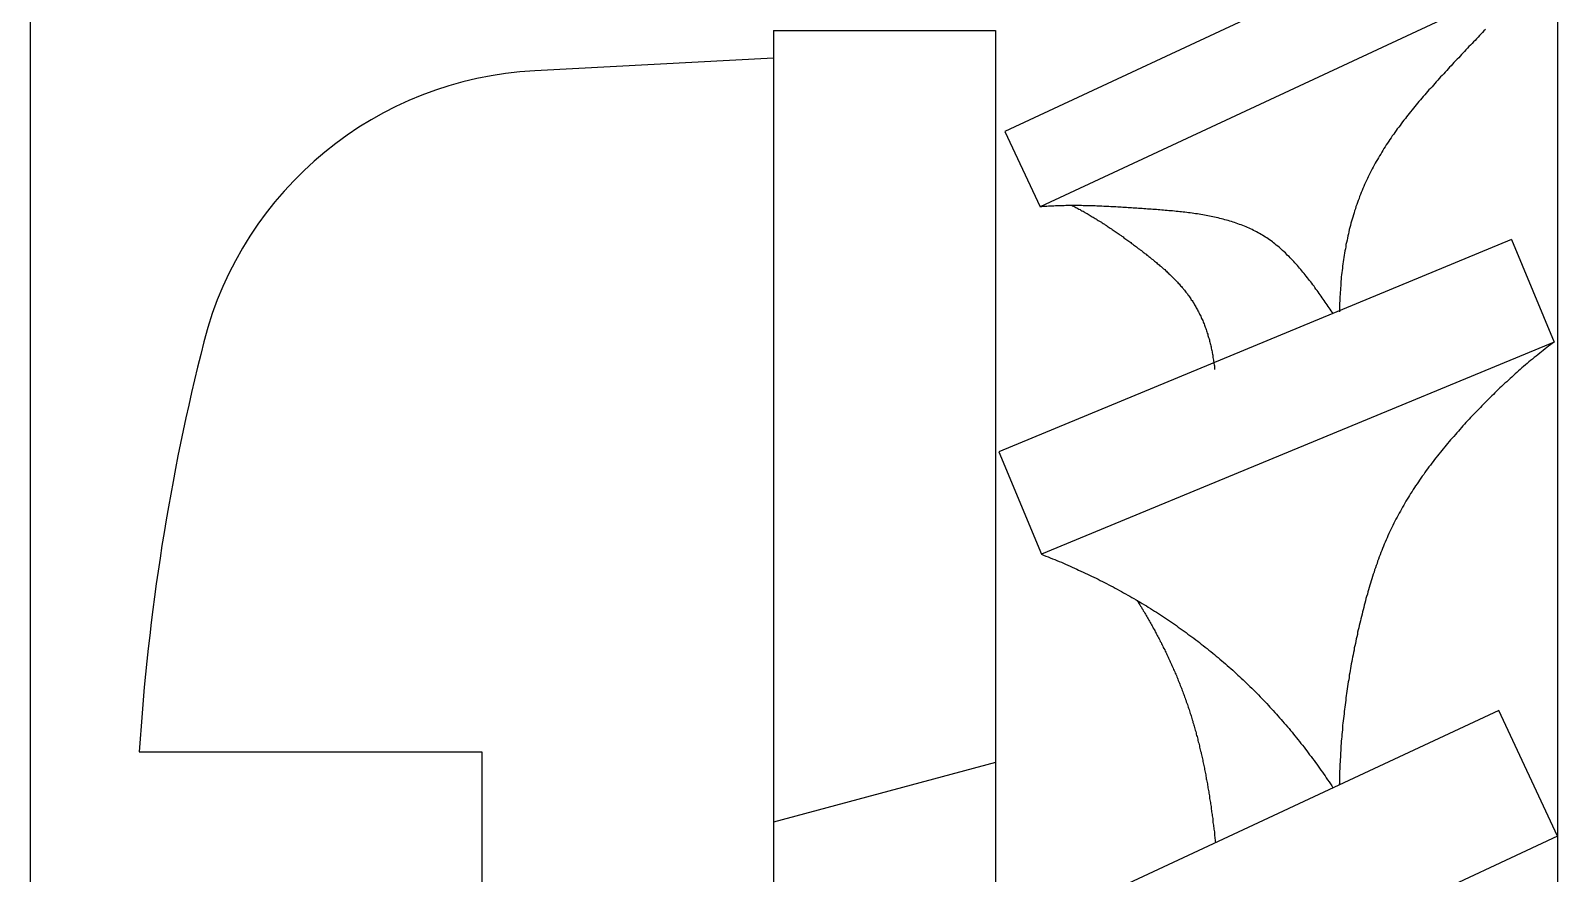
# Model space of a CAD drawing. Extents: x -653 to 8, y -59 to 438.
# Drawn here: x -479.46 to -473.96, y 12.62 to 15.66 of the extents above; entities that cross this region are included whole.
import ezdxf

# ---------------------------------------------------------------- set-up
doc = ezdxf.new("R2010")
doc.units = 0
doc.linetypes.add('CONTINOUS', pattern=[0])
doc.layers.get('0').update_dxf_attribs({"linetype": 'CONTINUOUS'})

msp = doc.modelspace()

# ---------------------------------------------------------------- linework, layer by layer
at = {"color": 7, "linetype": 'CONTINOUS'}
for p, q in [((-473.9572, 68.0609), (-473.9572, -7.9391)), ((-479.4572, -1.1891), (-479.4572, 26.3109)), ((-474.1175, 16.1509), (-475.9475, 15.2976)), ((-473.9908, 15.879), (-475.8207, 15.0257)), ((-476.7811, 15.6609), (-475.9811, 15.6609)), ((-476.7811, 15.6609), (-476.7811, 9.4609)), ((-475.9811, 15.6609), (-475.9811, 9.4609)), ((-476.7811, 15.5609), (-477.6411, 15.5158)), ((-476.7811, 15.5609), (-476.7811, 9.5609)), ((-475.9475, 15.2976), (-475.8207, 15.0257)), ((-474.1222, 14.9079), (-475.9691, 14.1429)), ((-474.1222, 14.9079), (-473.9691, 14.5383)), ((-473.9691, 14.5383), (-475.8161, 13.7733)), ((-475.9691, 14.1429), (-475.8161, 13.7733)), ((-474.1685, 13.2101), (-475.9811, 12.3648)), ((-473.9572, 12.7569), (-474.1685, 13.2101)), ((-479.0655, 13.0609), (-477.8311, 13.0609)), ((-477.8311, 13.0609), (-477.8311, 12.0609)), ((-475.9811, 13.0228), (-476.7811, 12.8084)), ((-473.9572, 12.7569), (-475.7698, 11.9117))]:
    msp.add_line(p, q, dxfattribs=at)
at = {"color": 7}
for points in [[(-474.216, 15.665, 0), (-474.222, 15.6594, 0), (-474.227, 15.6538, 0), (-474.233, 15.6482, 0), (-474.238, 15.6426, 0), (-474.243, 15.6369, 0), (-474.249, 15.6313, 0), (-474.254, 15.6256, 0), (-474.26, 15.62, 0), (-474.265, 15.6143, 0), (-474.27, 15.6086, 0), (-474.276, 15.6029, 0), (-474.281, 15.5973, 0), (-474.287, 15.5916, 0), (-474.292, 15.5858, 0), (-474.297, 15.5801, 0), (-474.303, 15.5744, 0), (-474.308, 15.5687, 0), (-474.313, 15.563, 0), (-474.319, 15.5572, 0), (-474.324, 15.5515, 0), (-474.33, 15.5457, 0), (-474.335, 15.54, 0), (-474.34, 15.5342, 0), (-474.346, 15.5284, 0), (-474.351, 15.5226, 0), (-474.356, 15.5169, 0), (-474.362, 15.5111, 0), (-474.367, 15.5053, 0), (-474.372, 15.4994, 0), (-474.378, 15.4936, 0), (-474.383, 15.4878, 0), (-474.388, 15.482, 0), (-474.394, 15.4761, 0), (-474.399, 15.4702, 0), (-474.404, 15.4644, 0), (-474.409, 15.4585, 0), (-474.415, 15.4526, 0), (-474.42, 15.4467, 0), (-474.425, 15.4407, 0), (-474.43, 15.4348, 0), (-474.435, 15.4288, 0), (-474.441, 15.4229, 0), (-474.446, 15.4169, 0), (-474.451, 15.4109, 0), (-474.456, 15.4049, 0), (-474.461, 15.3989, 0), (-474.466, 15.3928, 0), (-474.471, 15.3868, 0), (-474.476, 15.3807, 0), (-474.481, 15.3746, 0), (-474.486, 15.3685, 0), (-474.491, 15.3624, 0), (-474.496, 15.3563, 0), (-474.501, 15.3501, 0), (-474.505, 15.3439, 0), (-474.51, 15.3377, 0), (-474.515, 15.3315, 0), (-474.52, 15.3253, 0), (-474.524, 15.319, 0), (-474.529, 15.3127, 0), (-474.534, 15.3064, 0), (-474.538, 15.3001, 0), (-474.543, 15.2938, 0), (-474.547, 15.2874, 0), (-474.552, 15.2811, 0), (-474.556, 15.2746, 0), (-474.561, 15.2682, 0), (-474.565, 15.2618, 0), (-474.569, 15.2553, 0), (-474.574, 15.2488, 0), (-474.578, 15.2423, 0), (-474.582, 15.2357, 0), (-474.586, 15.2291, 0), (-474.59, 15.2225, 0), (-474.594, 15.2159, 0), (-474.598, 15.2093, 0), (-474.602, 15.2026, 0), (-474.606, 15.1959, 0), (-474.61, 15.1892, 0), (-474.614, 15.1824, 0), (-474.618, 15.1756, 0), (-474.621, 15.1688, 0), (-474.625, 15.162, 0), (-474.628, 15.1551, 0), (-474.632, 15.1482, 0), (-474.635, 15.1412, 0), (-474.639, 15.1343, 0), (-474.642, 15.1273, 0), (-474.645, 15.1203, 0), (-474.649, 15.1132, 0), (-474.652, 15.1061, 0), (-474.655, 15.099, 0), (-474.658, 15.0919, 0), (-474.661, 15.0847, 0), (-474.664, 15.0775, 0), (-474.667, 15.0702, 0), (-474.67, 15.063, 0), (-474.672, 15.0557, 0), (-474.675, 15.0484, 0), (-474.678, 15.041, 0), (-474.68, 15.0336, 0), (-474.683, 15.0262, 0), (-474.685, 15.0188, 0), (-474.688, 15.0114, 0), (-474.69, 15.0039, 0), (-474.692, 14.9964, 0), (-474.694, 14.9889, 0), (-474.697, 14.9814, 0), (-474.699, 14.9738, 0), (-474.701, 14.9663, 0), (-474.703, 14.9587, 0), (-474.705, 14.9511, 0), (-474.707, 14.9435, 0), (-474.709, 14.9358, 0), (-474.71, 14.9282, 0), (-474.712, 14.9205, 0), (-474.714, 14.9128, 0), (-474.715, 14.9051, 0), (-474.717, 14.8974, 0), (-474.719, 14.8897, 0), (-474.72, 14.8819, 0), (-474.721, 14.8742, 0), (-474.723, 14.8664, 0), (-474.724, 14.8586, 0), (-474.725, 14.8509, 0), (-474.727, 14.8431, 0), (-474.728, 14.8353, 0), (-474.729, 14.8275, 0), (-474.73, 14.8197, 0), (-474.731, 14.8118, 0), (-474.732, 14.804, 0), (-474.733, 14.7962, 0), (-474.734, 14.7884, 0), (-474.735, 14.7805, 0), (-474.736, 14.7727, 0), (-474.736, 14.7649, 0), (-474.737, 14.757, 0), (-474.738, 14.7492, 0), (-474.738, 14.7413, 0), (-474.739, 14.7335, 0), (-474.739, 14.7256, 0), (-474.74, 14.7178, 0), (-474.74, 14.71, 0), (-474.741, 14.7021, 0), (-474.741, 14.6943, 0), (-474.741, 14.6865, 0), (-474.742, 14.6787, 0), (-474.742, 14.6708, 0), (-474.742, 14.663, 0), (-474.742, 14.6552, 0), (-474.742, 14.6474, 0)], [(-474.765, 14.641, 0), (-474.769, 14.6461, 0), (-474.772, 14.6513, 0), (-474.776, 14.6565, 0), (-474.779, 14.6617, 0), (-474.783, 14.6669, 0), (-474.787, 14.6721, 0), (-474.79, 14.6773, 0), (-474.794, 14.6825, 0), (-474.797, 14.6877, 0), (-474.801, 14.6929, 0), (-474.805, 14.6982, 0), (-474.808, 14.7034, 0), (-474.812, 14.7086, 0), (-474.816, 14.7138, 0), (-474.819, 14.719, 0), (-474.823, 14.7242, 0), (-474.827, 14.7293, 0), (-474.831, 14.7345, 0), (-474.834, 14.7396, 0), (-474.838, 14.7448, 0), (-474.842, 14.7499, 0), (-474.846, 14.755, 0), (-474.85, 14.7601, 0), (-474.854, 14.7651, 0), (-474.858, 14.7702, 0), (-474.862, 14.7752, 0), (-474.866, 14.7802, 0), (-474.87, 14.7851, 0), (-474.874, 14.79, 0), (-474.878, 14.7949, 0), (-474.882, 14.7998, 0), (-474.886, 14.8046, 0), (-474.89, 14.8094, 0), (-474.894, 14.8142, 0), (-474.898, 14.8189, 0), (-474.903, 14.8236, 0), (-474.907, 14.8282, 0), (-474.911, 14.8328, 0), (-474.915, 14.8374, 0), (-474.92, 14.8419, 0), (-474.924, 14.8463, 0), (-474.929, 14.8507, 0), (-474.933, 14.8551, 0), (-474.937, 14.8594, 0), (-474.942, 14.8636, 0), (-474.947, 14.8678, 0), (-474.951, 14.872, 0), (-474.956, 14.8761, 0), (-474.96, 14.8801, 0), (-474.965, 14.8841, 0), (-474.97, 14.8879, 0), (-474.975, 14.8918, 0), (-474.98, 14.8956, 0), (-474.984, 14.8993, 0), (-474.989, 14.9029, 0), (-474.994, 14.9064, 0), (-474.999, 14.9099, 0), (-475.004, 14.9133, 0), (-475.009, 14.9167, 0), (-475.015, 14.9199, 0), (-475.02, 14.9231, 0), (-475.025, 14.9262, 0), (-475.03, 14.9293, 0), (-475.035, 14.9322, 0), (-475.041, 14.9351, 0), (-475.046, 14.938, 0), (-475.052, 14.9407, 0), (-475.057, 14.9434, 0), (-475.063, 14.946, 0), (-475.068, 14.9485, 0), (-475.074, 14.951, 0), (-475.079, 14.9534, 0), (-475.085, 14.9558, 0), (-475.091, 14.9581, 0), (-475.096, 14.9603, 0), (-475.102, 14.9624, 0), (-475.108, 14.9645, 0), (-475.114, 14.9666, 0), (-475.12, 14.9686, 0), (-475.125, 14.9705, 0), (-475.131, 14.9724, 0), (-475.137, 14.9742, 0), (-475.143, 14.976, 0), (-475.149, 14.9777, 0), (-475.155, 14.9793, 0), (-475.161, 14.9809, 0), (-475.167, 14.9825, 0), (-475.173, 14.984, 0), (-475.179, 14.9855, 0), (-475.186, 14.9869, 0), (-475.192, 14.9883, 0), (-475.198, 14.9896, 0), (-475.204, 14.9909, 0), (-475.21, 14.9921, 0), (-475.217, 14.9934, 0), (-475.223, 14.9945, 0), (-475.229, 14.9957, 0), (-475.235, 14.9967, 0), (-475.242, 14.9978, 0), (-475.248, 14.9988, 0), (-475.254, 14.9998, 0), (-475.261, 15.0007, 0), (-475.267, 15.0017, 0), (-475.273, 15.0026, 0), (-475.28, 15.0034, 0), (-475.286, 15.0042, 0), (-475.292, 15.005, 0), (-475.299, 15.0058, 0), (-475.305, 15.0066, 0), (-475.312, 15.0073, 0), (-475.318, 15.008, 0), (-475.324, 15.0087, 0), (-475.331, 15.0093, 0), (-475.337, 15.0099, 0), (-475.344, 15.0106, 0), (-475.35, 15.0112, 0), (-475.357, 15.0117, 0), (-475.363, 15.0123, 0), (-475.37, 15.0128, 0), (-475.376, 15.0134, 0), (-475.382, 15.0139, 0), (-475.389, 15.0144, 0), (-475.395, 15.0149, 0), (-475.402, 15.0154, 0), (-475.408, 15.0159, 0), (-475.415, 15.0163, 0), (-475.421, 15.0168, 0), (-475.427, 15.0172, 0), (-475.434, 15.0177, 0), (-475.44, 15.0182, 0), (-475.447, 15.0186, 0), (-475.453, 15.019, 0), (-475.459, 15.0195, 0), (-475.466, 15.0199, 0), (-475.472, 15.0204, 0), (-475.478, 15.0208, 0), (-475.485, 15.0212, 0), (-475.491, 15.0216, 0), (-475.497, 15.022, 0), (-475.504, 15.0225, 0), (-475.51, 15.0229, 0), (-475.516, 15.0233, 0), (-475.523, 15.0236, 0), (-475.529, 15.024, 0), (-475.535, 15.0244, 0), (-475.541, 15.0248, 0), (-475.548, 15.0251, 0), (-475.554, 15.0255, 0), (-475.56, 15.0258, 0), (-475.566, 15.0261, 0), (-475.573, 15.0265, 0), (-475.579, 15.0268, 0), (-475.585, 15.0271, 0), (-475.591, 15.0273, 0), (-475.598, 15.0276, 0), (-475.604, 15.0279, 0), (-475.61, 15.0281, 0), (-475.616, 15.0284, 0), (-475.622, 15.0286, 0), (-475.629, 15.0288, 0), (-475.635, 15.029, 0), (-475.641, 15.0291, 0), (-475.647, 15.0293, 0), (-475.653, 15.0294, 0), (-475.66, 15.0296, 0), (-475.666, 15.0297, 0), (-475.672, 15.0298, 0), (-475.678, 15.0298, 0), (-475.684, 15.0299, 0), (-475.691, 15.0299, 0), (-475.697, 15.03, 0), (-475.703, 15.03, 0), (-475.709, 15.0299, 0), (-475.715, 15.0299, 0), (-475.722, 15.0298, 0), (-475.728, 15.0298, 0), (-475.734, 15.0297, 0), (-475.74, 15.0295, 0), (-475.746, 15.0294, 0), (-475.753, 15.0292, 0), (-475.759, 15.029, 0), (-475.765, 15.0288, 0), (-475.771, 15.0285, 0), (-475.777, 15.0283, 0), (-475.783, 15.028, 0), (-475.79, 15.0277, 0), (-475.796, 15.0273, 0), (-475.802, 15.027, 0), (-475.808, 15.0266, 0), (-475.815, 15.0261, 0), (-475.821, 15.0257, 0)], [(-475.708, 15.0316, 0), (-475.704, 15.0296, 0), (-475.7, 15.0277, 0), (-475.696, 15.0257, 0), (-475.692, 15.0237, 0), (-475.689, 15.0217, 0), (-475.685, 15.0197, 0), (-475.681, 15.0177, 0), (-475.677, 15.0156, 0), (-475.674, 15.0136, 0), (-475.67, 15.0115, 0), (-475.666, 15.0094, 0), (-475.662, 15.0073, 0), (-475.659, 15.0052, 0), (-475.655, 15.0031, 0), (-475.651, 15.001, 0), (-475.648, 14.9988, 0), (-475.644, 14.9967, 0), (-475.64, 14.9945, 0), (-475.637, 14.9923, 0), (-475.633, 14.9901, 0), (-475.629, 14.9879, 0), (-475.626, 14.9857, 0), (-475.622, 14.9835, 0), (-475.618, 14.9812, 0), (-475.615, 14.979, 0), (-475.611, 14.9767, 0), (-475.607, 14.9745, 0), (-475.604, 14.9722, 0), (-475.6, 14.9699, 0), (-475.597, 14.9676, 0), (-475.593, 14.9653, 0), (-475.589, 14.9629, 0), (-475.586, 14.9606, 0), (-475.582, 14.9582, 0), (-475.579, 14.9559, 0), (-475.575, 14.9535, 0), (-475.572, 14.9511, 0), (-475.568, 14.9488, 0), (-475.564, 14.9464, 0), (-475.561, 14.944, 0), (-475.557, 14.9415, 0), (-475.554, 14.9391, 0), (-475.55, 14.9367, 0), (-475.547, 14.9342, 0), (-475.543, 14.9318, 0), (-475.54, 14.9293, 0), (-475.536, 14.9269, 0), (-475.533, 14.9244, 0), (-475.529, 14.9219, 0), (-475.526, 14.9194, 0), (-475.522, 14.9169, 0), (-475.519, 14.9144, 0), (-475.515, 14.9119, 0), (-475.512, 14.9093, 0), (-475.508, 14.9068, 0), (-475.505, 14.9042, 0), (-475.501, 14.9017, 0), (-475.498, 14.8991, 0), (-475.494, 14.8966, 0), (-475.491, 14.894, 0), (-475.487, 14.8914, 0), (-475.484, 14.8888, 0), (-475.481, 14.8862, 0), (-475.477, 14.8836, 0), (-475.474, 14.881, 0), (-475.47, 14.8784, 0), (-475.467, 14.8758, 0), (-475.463, 14.8732, 0), (-475.46, 14.8705, 0), (-475.456, 14.8679, 0), (-475.453, 14.8652, 0), (-475.45, 14.8626, 0), (-475.446, 14.8599, 0), (-475.443, 14.8573, 0), (-475.439, 14.8546, 0), (-475.436, 14.8519, 0), (-475.432, 14.8492, 0), (-475.429, 14.8465, 0), (-475.426, 14.8438, 0), (-475.422, 14.8411, 0), (-475.419, 14.8384, 0), (-475.415, 14.8357, 0), (-475.412, 14.8329, 0), (-475.409, 14.8302, 0), (-475.405, 14.8274, 0), (-475.402, 14.8246, 0), (-475.399, 14.8219, 0), (-475.395, 14.8191, 0), (-475.392, 14.8163, 0), (-475.389, 14.8134, 0), (-475.385, 14.8106, 0), (-475.382, 14.8078, 0), (-475.379, 14.8049, 0), (-475.376, 14.802, 0), (-475.372, 14.7992, 0), (-475.369, 14.7963, 0), (-475.366, 14.7934, 0), (-475.363, 14.7904, 0), (-475.36, 14.7875, 0), (-475.357, 14.7845, 0), (-475.353, 14.7816, 0), (-475.35, 14.7786, 0), (-475.347, 14.7756, 0), (-475.344, 14.7726, 0), (-475.341, 14.7695, 0), (-475.338, 14.7665, 0), (-475.335, 14.7634, 0), (-475.332, 14.7603, 0), (-475.329, 14.7572, 0), (-475.326, 14.7541, 0), (-475.323, 14.751, 0), (-475.32, 14.7478, 0), (-475.318, 14.7446, 0), (-475.315, 14.7414, 0), (-475.312, 14.7382, 0), (-475.309, 14.735, 0), (-475.306, 14.7317, 0), (-475.304, 14.7284, 0), (-475.301, 14.7251, 0), (-475.298, 14.7218, 0), (-475.296, 14.7185, 0), (-475.293, 14.7151, 0), (-475.29, 14.7117, 0), (-475.288, 14.7083, 0), (-475.285, 14.7049, 0), (-475.283, 14.7014, 0), (-475.28, 14.6979, 0), (-475.278, 14.6944, 0), (-475.276, 14.6909, 0), (-475.273, 14.6874, 0), (-475.271, 14.6838, 0), (-475.269, 14.6802, 0), (-475.266, 14.6765, 0), (-475.264, 14.6729, 0), (-475.262, 14.6692, 0), (-475.26, 14.6655, 0), (-475.258, 14.6618, 0), (-475.256, 14.658, 0), (-475.254, 14.6543, 0), (-475.252, 14.6505, 0), (-475.25, 14.6466, 0), (-475.248, 14.6428, 0), (-475.246, 14.639, 0), (-475.244, 14.6351, 0), (-475.242, 14.6312, 0), (-475.24, 14.6273, 0), (-475.239, 14.6233, 0), (-475.237, 14.6194, 0), (-475.235, 14.6154, 0), (-475.233, 14.6114, 0), (-475.232, 14.6074, 0), (-475.23, 14.6034, 0), (-475.229, 14.5994, 0), (-475.227, 14.5953, 0), (-475.226, 14.5913, 0), (-475.224, 14.5872, 0), (-475.223, 14.5831, 0), (-475.221, 14.579, 0), (-475.22, 14.5749, 0), (-475.219, 14.5707, 0), (-475.217, 14.5666, 0), (-475.216, 14.5624, 0), (-475.215, 14.5583, 0), (-475.214, 14.5541, 0), (-475.212, 14.5499, 0), (-475.211, 14.5457, 0), (-475.21, 14.5415, 0), (-475.209, 14.5373, 0), (-475.208, 14.5331, 0), (-475.207, 14.5289, 0), (-475.206, 14.5246, 0), (-475.205, 14.5204, 0), (-475.204, 14.5161, 0), (-475.203, 14.5119, 0), (-475.202, 14.5076, 0), (-475.201, 14.5034, 0), (-475.201, 14.4991, 0), (-475.2, 14.4948, 0), (-475.199, 14.4906, 0), (-475.198, 14.4863, 0), (-475.198, 14.482, 0), (-475.197, 14.4778, 0), (-475.196, 14.4735, 0), (-475.196, 14.4692, 0), (-475.195, 14.4649, 0), (-475.195, 14.4607, 0), (-475.194, 14.4564, 0), (-475.193, 14.4521, 0), (-475.193, 14.4478, 0), (-475.193, 14.4436, 0), (-475.192, 14.4393, 0)], [(-473.969, 14.5383, 0), (-473.976, 14.5334, 0), (-473.982, 14.5284, 0), (-473.989, 14.5234, 0), (-473.995, 14.5183, 0), (-474.002, 14.5133, 0), (-474.009, 14.5082, 0), (-474.015, 14.5031, 0), (-474.021, 14.4979, 0), (-474.028, 14.4927, 0), (-474.034, 14.4876, 0), (-474.041, 14.4823, 0), (-474.047, 14.4771, 0), (-474.054, 14.4718, 0), (-474.06, 14.4665, 0), (-474.066, 14.4612, 0), (-474.072, 14.4558, 0), (-474.079, 14.4505, 0), (-474.085, 14.4451, 0), (-474.091, 14.4397, 0), (-474.097, 14.4342, 0), (-474.104, 14.4287, 0), (-474.11, 14.4232, 0), (-474.116, 14.4177, 0), (-474.122, 14.4122, 0), (-474.128, 14.4066, 0), (-474.134, 14.401, 0), (-474.14, 14.3954, 0), (-474.147, 14.3898, 0), (-474.153, 14.3841, 0), (-474.159, 14.3785, 0), (-474.165, 14.3728, 0), (-474.171, 14.367, 0), (-474.177, 14.3613, 0), (-474.183, 14.3555, 0), (-474.188, 14.3497, 0), (-474.194, 14.3439, 0), (-474.2, 14.3381, 0), (-474.206, 14.3322, 0), (-474.212, 14.3264, 0), (-474.218, 14.3205, 0), (-474.224, 14.3146, 0), (-474.229, 14.3086, 0), (-474.235, 14.3027, 0), (-474.241, 14.2967, 0), (-474.247, 14.2907, 0), (-474.253, 14.2847, 0), (-474.258, 14.2787, 0), (-474.264, 14.2726, 0), (-474.27, 14.2665, 0), (-474.275, 14.2604, 0), (-474.281, 14.2543, 0), (-474.287, 14.2482, 0), (-474.292, 14.242, 0), (-474.298, 14.2359, 0), (-474.303, 14.2297, 0), (-474.309, 14.2235, 0), (-474.314, 14.2172, 0), (-474.32, 14.211, 0), (-474.325, 14.2047, 0), (-474.331, 14.1984, 0), (-474.336, 14.1921, 0), (-474.342, 14.1858, 0), (-474.347, 14.1794, 0), (-474.353, 14.1731, 0), (-474.358, 14.1667, 0), (-474.363, 14.1602, 0), (-474.369, 14.1538, 0), (-474.374, 14.1474, 0), (-474.379, 14.1409, 0), (-474.384, 14.1344, 0), (-474.389, 14.1279, 0), (-474.395, 14.1213, 0), (-474.4, 14.1147, 0), (-474.405, 14.1082, 0), (-474.41, 14.1015, 0), (-474.415, 14.0949, 0), (-474.42, 14.0883, 0), (-474.425, 14.0816, 0), (-474.43, 14.0749, 0), (-474.435, 14.0682, 0), (-474.439, 14.0614, 0), (-474.444, 14.0546, 0), (-474.449, 14.0478, 0), (-474.454, 14.041, 0), (-474.458, 14.0342, 0), (-474.463, 14.0273, 0), (-474.468, 14.0204, 0), (-474.472, 14.0135, 0), (-474.477, 14.0066, 0), (-474.481, 13.9996, 0), (-474.486, 13.9926, 0), (-474.49, 13.9856, 0), (-474.494, 13.9786, 0), (-474.499, 13.9716, 0), (-474.503, 13.9645, 0), (-474.507, 13.9574, 0), (-474.511, 13.9502, 0), (-474.515, 13.9431, 0), (-474.519, 13.9359, 0), (-474.523, 13.9287, 0), (-474.527, 13.9214, 0), (-474.531, 13.9142, 0), (-474.535, 13.9069, 0), (-474.539, 13.8996, 0), (-474.543, 13.8923, 0), (-474.546, 13.8849, 0), (-474.55, 13.8775, 0), (-474.554, 13.8701, 0), (-474.557, 13.8626, 0), (-474.561, 13.8552, 0), (-474.564, 13.8477, 0), (-474.568, 13.8402, 0), (-474.571, 13.8326, 0), (-474.574, 13.8251, 0), (-474.578, 13.8175, 0), (-474.581, 13.8099, 0), (-474.584, 13.8022, 0), (-474.587, 13.7946, 0), (-474.59, 13.7869, 0), (-474.593, 13.7792, 0), (-474.596, 13.7715, 0), (-474.599, 13.7638, 0), (-474.602, 13.756, 0), (-474.605, 13.7482, 0), (-474.607, 13.7404, 0), (-474.61, 13.7326, 0), (-474.613, 13.7248, 0), (-474.616, 13.717, 0), (-474.618, 13.7091, 0), (-474.621, 13.7012, 0), (-474.623, 13.6933, 0), (-474.626, 13.6854, 0), (-474.628, 13.6775, 0), (-474.631, 13.6696, 0), (-474.633, 13.6616, 0), (-474.635, 13.6537, 0), (-474.638, 13.6457, 0), (-474.64, 13.6377, 0), (-474.642, 13.6297, 0), (-474.645, 13.6217, 0), (-474.647, 13.6137, 0), (-474.649, 13.6057, 0), (-474.651, 13.5976, 0), (-474.653, 13.5896, 0), (-474.655, 13.5815, 0), (-474.657, 13.5735, 0), (-474.659, 13.5654, 0), (-474.661, 13.5573, 0), (-474.663, 13.5492, 0), (-474.665, 13.5411, 0), (-474.667, 13.533, 0), (-474.669, 13.5249, 0), (-474.671, 13.5168, 0), (-474.673, 13.5087, 0), (-474.675, 13.5006, 0), (-474.677, 13.4925, 0), (-474.678, 13.4844, 0), (-474.68, 13.4763, 0), (-474.682, 13.4681, 0), (-474.684, 13.46, 0), (-474.685, 13.4519, 0), (-474.687, 13.4437, 0), (-474.689, 13.4356, 0), (-474.69, 13.4274, 0), (-474.692, 13.4193, 0), (-474.693, 13.4111, 0), (-474.695, 13.403, 0), (-474.697, 13.3948, 0), (-474.698, 13.3866, 0), (-474.7, 13.3785, 0), (-474.701, 13.3703, 0), (-474.703, 13.3621, 0), (-474.704, 13.354, 0), (-474.705, 13.3458, 0), (-474.707, 13.3376, 0), (-474.708, 13.3294, 0), (-474.709, 13.3212, 0), (-474.711, 13.3131, 0), (-474.712, 13.3049, 0), (-474.713, 13.2967, 0), (-474.715, 13.2885, 0), (-474.716, 13.2803, 0), (-474.717, 13.2721, 0), (-474.718, 13.2639, 0), (-474.719, 13.2557, 0), (-474.72, 13.2475, 0), (-474.721, 13.2392, 0), (-474.722, 13.231, 0), (-474.723, 13.2228, 0), (-474.724, 13.2146, 0), (-474.725, 13.2064, 0), (-474.726, 13.1981, 0), (-474.727, 13.1899, 0), (-474.728, 13.1817, 0), (-474.729, 13.1735, 0), (-474.73, 13.1652, 0), (-474.731, 13.157, 0), (-474.732, 13.1488, 0), (-474.732, 13.1405, 0), (-474.733, 13.1323, 0), (-474.734, 13.1241, 0), (-474.734, 13.1158, 0), (-474.735, 13.1076, 0), (-474.736, 13.0993, 0), (-474.736, 13.0911, 0), (-474.737, 13.0828, 0), (-474.738, 13.0746, 0), (-474.738, 13.0663, 0), (-474.739, 13.0581, 0), (-474.739, 13.0498, 0), (-474.739, 13.0416, 0), (-474.74, 13.0333, 0), (-474.74, 13.025, 0), (-474.741, 13.0168, 0), (-474.741, 13.0085, 0), (-474.741, 13.0003, 0), (-474.742, 12.992, 0), (-474.742, 12.9837, 0), (-474.742, 12.9755, 0), (-474.742, 12.9672, 0), (-474.742, 12.9589, 0), (-474.742, 12.9507, 0), (-474.743, 12.9424, 0)], [(-475.816, 13.7733, 0), (-475.808, 13.7702, 0), (-475.8, 13.7671, 0), (-475.792, 13.7639, 0), (-475.784, 13.7607, 0), (-475.776, 13.7575, 0), (-475.768, 13.7543, 0), (-475.76, 13.751, 0), (-475.752, 13.7477, 0), (-475.744, 13.7444, 0), (-475.737, 13.741, 0), (-475.729, 13.7376, 0), (-475.721, 13.7342, 0), (-475.713, 13.7307, 0), (-475.705, 13.7273, 0), (-475.697, 13.7237, 0), (-475.689, 13.7202, 0), (-475.682, 13.7166, 0), (-475.674, 13.713, 0), (-475.666, 13.7094, 0), (-475.658, 13.7057, 0), (-475.65, 13.7021, 0), (-475.643, 13.6983, 0), (-475.635, 13.6946, 0), (-475.627, 13.6908, 0), (-475.619, 13.687, 0), (-475.612, 13.6832, 0), (-475.604, 13.6793, 0), (-475.596, 13.6754, 0), (-475.589, 13.6715, 0), (-475.581, 13.6675, 0), (-475.573, 13.6636, 0), (-475.566, 13.6596, 0), (-475.558, 13.6555, 0), (-475.55, 13.6515, 0), (-475.543, 13.6474, 0), (-475.535, 13.6432, 0), (-475.528, 13.6391, 0), (-475.52, 13.6349, 0), (-475.513, 13.6307, 0), (-475.505, 13.6264, 0), (-475.498, 13.6222, 0), (-475.49, 13.6179, 0), (-475.483, 13.6136, 0), (-475.475, 13.6092, 0), (-475.468, 13.6048, 0), (-475.46, 13.6004, 0), (-475.453, 13.596, 0), (-475.445, 13.5915, 0), (-475.438, 13.587, 0), (-475.431, 13.5825, 0), (-475.423, 13.5779, 0), (-475.416, 13.5733, 0), (-475.409, 13.5687, 0), (-475.402, 13.5641, 0), (-475.394, 13.5594, 0), (-475.387, 13.5547, 0), (-475.38, 13.55, 0), (-475.373, 13.5452, 0), (-475.365, 13.5405, 0), (-475.358, 13.5356, 0), (-475.351, 13.5308, 0), (-475.344, 13.5259, 0), (-475.337, 13.521, 0), (-475.33, 13.5161, 0), (-475.323, 13.5112, 0), (-475.316, 13.5062, 0), (-475.309, 13.5012, 0), (-475.302, 13.4962, 0), (-475.295, 13.4911, 0), (-475.288, 13.486, 0), (-475.281, 13.4809, 0), (-475.274, 13.4757, 0), (-475.267, 13.4706, 0), (-475.26, 13.4654, 0), (-475.253, 13.4601, 0), (-475.246, 13.4549, 0), (-475.24, 13.4496, 0), (-475.233, 13.4443, 0), (-475.226, 13.4389, 0), (-475.219, 13.4336, 0), (-475.213, 13.4282, 0), (-475.206, 13.4228, 0), (-475.199, 13.4173, 0), (-475.192, 13.4118, 0), (-475.186, 13.4063, 0), (-475.179, 13.4008, 0), (-475.173, 13.3952, 0), (-475.166, 13.3897, 0), (-475.16, 13.384, 0), (-475.153, 13.3784, 0), (-475.147, 13.3727, 0), (-475.14, 13.367, 0), (-475.134, 13.3613, 0), (-475.127, 13.3556, 0), (-475.121, 13.3498, 0), (-475.115, 13.344, 0), (-475.108, 13.3381, 0), (-475.102, 13.3323, 0), (-475.096, 13.3264, 0), (-475.089, 13.3205, 0), (-475.083, 13.3146, 0), (-475.077, 13.3086, 0), (-475.071, 13.3026, 0), (-475.065, 13.2966, 0), (-475.058, 13.2906, 0), (-475.052, 13.2845, 0), (-475.046, 13.2784, 0), (-475.04, 13.2723, 0), (-475.034, 13.2662, 0), (-475.028, 13.26, 0), (-475.022, 13.2538, 0), (-475.016, 13.2476, 0), (-475.01, 13.2414, 0), (-475.004, 13.2351, 0), (-474.998, 13.2288, 0), (-474.993, 13.2225, 0), (-474.987, 13.2162, 0), (-474.981, 13.2098, 0), (-474.975, 13.2035, 0), (-474.969, 13.1971, 0), (-474.964, 13.1907, 0), (-474.958, 13.1842, 0), (-474.952, 13.1777, 0), (-474.947, 13.1713, 0), (-474.941, 13.1648, 0), (-474.936, 13.1582, 0), (-474.93, 13.1517, 0), (-474.924, 13.1451, 0), (-474.919, 13.1385, 0), (-474.913, 13.1319, 0), (-474.908, 13.1253, 0), (-474.903, 13.1186, 0), (-474.897, 13.1119, 0), (-474.892, 13.1052, 0), (-474.886, 13.0985, 0), (-474.881, 13.0918, 0), (-474.876, 13.085, 0), (-474.87, 13.0782, 0), (-474.865, 13.0714, 0), (-474.86, 13.0646, 0), (-474.855, 13.0578, 0), (-474.85, 13.0509, 0), (-474.844, 13.044, 0), (-474.839, 13.0371, 0), (-474.834, 13.0302, 0), (-474.829, 13.0233, 0), (-474.824, 13.0164, 0), (-474.819, 13.0094, 0), (-474.814, 13.0024, 0), (-474.809, 12.9954, 0), (-474.804, 12.9884, 0), (-474.799, 12.9813, 0), (-474.794, 12.9743, 0), (-474.79, 12.9672, 0), (-474.785, 12.9601, 0), (-474.78, 12.953, 0), (-474.775, 12.9459, 0), (-474.77, 12.9387, 0), (-474.766, 12.9316, 0)], [(-475.471, 13.6071, 0), (-475.469, 13.603, 0), (-475.466, 13.5989, 0), (-475.464, 13.5947, 0), (-475.461, 13.5906, 0), (-475.459, 13.5865, 0), (-475.456, 13.5823, 0), (-475.454, 13.5782, 0), (-475.451, 13.574, 0), (-475.449, 13.5699, 0), (-475.446, 13.5657, 0), (-475.444, 13.5615, 0), (-475.441, 13.5574, 0), (-475.439, 13.5532, 0), (-475.436, 13.549, 0), (-475.434, 13.5448, 0), (-475.432, 13.5406, 0), (-475.429, 13.5364, 0), (-475.427, 13.5322, 0), (-475.424, 13.5279, 0), (-475.422, 13.5237, 0), (-475.42, 13.5195, 0), (-475.417, 13.5152, 0), (-475.415, 13.511, 0), (-475.413, 13.5067, 0), (-475.41, 13.5025, 0), (-475.408, 13.4982, 0), (-475.406, 13.4939, 0), (-475.403, 13.4896, 0), (-475.401, 13.4853, 0), (-475.399, 13.4811, 0), (-475.397, 13.4768, 0), (-475.394, 13.4725, 0), (-475.392, 13.4681, 0), (-475.39, 13.4638, 0), (-475.388, 13.4595, 0), (-475.385, 13.4552, 0), (-475.383, 13.4508, 0), (-475.381, 13.4465, 0), (-475.379, 13.4422, 0), (-475.377, 13.4378, 0), (-475.375, 13.4335, 0), (-475.372, 13.4291, 0), (-475.37, 13.4247, 0), (-475.368, 13.4203, 0), (-475.366, 13.416, 0), (-475.364, 13.4116, 0), (-475.362, 13.4072, 0), (-475.36, 13.4028, 0), (-475.358, 13.3984, 0), (-475.356, 13.394, 0), (-475.354, 13.3896, 0), (-475.352, 13.3852, 0), (-475.35, 13.3807, 0), (-475.348, 13.3763, 0), (-475.346, 13.3719, 0), (-475.344, 13.3674, 0), (-475.342, 13.363, 0), (-475.34, 13.3585, 0), (-475.338, 13.3541, 0), (-475.336, 13.3496, 0), (-475.334, 13.3452, 0), (-475.332, 13.3407, 0), (-475.33, 13.3362, 0), (-475.328, 13.3317, 0), (-475.326, 13.3273, 0), (-475.325, 13.3228, 0), (-475.323, 13.3183, 0), (-475.321, 13.3138, 0), (-475.319, 13.3093, 0), (-475.317, 13.3047, 0), (-475.316, 13.3002, 0), (-475.314, 13.2957, 0), (-475.312, 13.2912, 0), (-475.31, 13.2867, 0), (-475.309, 13.2821, 0), (-475.307, 13.2776, 0), (-475.305, 13.273, 0), (-475.303, 13.2685, 0), (-475.302, 13.2639, 0), (-475.3, 13.2594, 0), (-475.298, 13.2548, 0), (-475.297, 13.2503, 0), (-475.295, 13.2457, 0), (-475.294, 13.2411, 0), (-475.292, 13.2365, 0), (-475.29, 13.2319, 0), (-475.289, 13.2273, 0), (-475.287, 13.2228, 0), (-475.286, 13.2182, 0), (-475.284, 13.2136, 0), (-475.283, 13.2089, 0), (-475.281, 13.2043, 0), (-475.28, 13.1997, 0), (-475.278, 13.1951, 0), (-475.277, 13.1905, 0), (-475.275, 13.1858, 0), (-475.274, 13.1812, 0), (-475.273, 13.1766, 0), (-475.271, 13.1719, 0), (-475.27, 13.1673, 0), (-475.268, 13.1626, 0), (-475.267, 13.158, 0), (-475.266, 13.1533, 0), (-475.264, 13.1487, 0), (-475.263, 13.144, 0), (-475.262, 13.1394, 0), (-475.26, 13.1347, 0), (-475.259, 13.13, 0), (-475.258, 13.1253, 0), (-475.257, 13.1206, 0), (-475.255, 13.116, 0), (-475.254, 13.1113, 0), (-475.253, 13.1066, 0), (-475.252, 13.1019, 0), (-475.251, 13.0972, 0), (-475.249, 13.0925, 0), (-475.248, 13.0878, 0), (-475.247, 13.0831, 0), (-475.246, 13.0784, 0), (-475.245, 13.0737, 0), (-475.244, 13.0689, 0), (-475.243, 13.0642, 0), (-475.241, 13.0595, 0), (-475.24, 13.0548, 0), (-475.239, 13.05, 0), (-475.238, 13.0453, 0), (-475.237, 13.0406, 0), (-475.236, 13.0358, 0), (-475.235, 13.0311, 0), (-475.234, 13.0264, 0), (-475.233, 13.0216, 0), (-475.232, 13.0169, 0), (-475.231, 13.0121, 0), (-475.23, 13.0074, 0), (-475.229, 13.0026, 0), (-475.228, 12.9979, 0), (-475.227, 12.9931, 0), (-475.226, 12.9884, 0), (-475.225, 12.9836, 0), (-475.224, 12.9788, 0), (-475.224, 12.9741, 0), (-475.223, 12.9693, 0), (-475.222, 12.9645, 0), (-475.221, 12.9598, 0), (-475.22, 12.955, 0), (-475.219, 12.9502, 0), (-475.218, 12.9454, 0), (-475.218, 12.9406, 0), (-475.217, 12.9359, 0), (-475.216, 12.9311, 0), (-475.215, 12.9263, 0), (-475.214, 12.9215, 0), (-475.213, 12.9167, 0), (-475.213, 12.9119, 0), (-475.212, 12.9071, 0), (-475.211, 12.9024, 0), (-475.21, 12.8976, 0), (-475.21, 12.8928, 0), (-475.209, 12.888, 0), (-475.208, 12.8832, 0), (-475.207, 12.8784, 0), (-475.207, 12.8736, 0), (-475.206, 12.8688, 0), (-475.205, 12.864, 0), (-475.205, 12.8592, 0), (-475.204, 12.8544, 0), (-475.203, 12.8496, 0), (-475.203, 12.8448, 0), (-475.202, 12.84, 0), (-475.201, 12.8352, 0), (-475.201, 12.8304, 0), (-475.2, 12.8255, 0), (-475.199, 12.8207, 0), (-475.199, 12.8159, 0), (-475.198, 12.8111, 0), (-475.198, 12.8063, 0), (-475.197, 12.8015, 0), (-475.196, 12.7967, 0), (-475.196, 12.7919, 0), (-475.195, 12.7871, 0), (-475.195, 12.7823, 0), (-475.194, 12.7775, 0), (-475.193, 12.7726, 0), (-475.193, 12.7678, 0), (-475.192, 12.763, 0), (-475.192, 12.7582, 0), (-475.191, 12.7534, 0), (-475.191, 12.7486, 0), (-475.19, 12.7438, 0), (-475.19, 12.739, 0), (-475.189, 12.7342, 0)]]:
    msp.add_polyline3d(points, dxfattribs=at)
at = {"color": 7, "linetype": 'CONTINOUS'}
for centre, radius, start, end in [((-477.5731, 14.2176), 1.3, 93, 165.684), ((-471.0811, 12.5609), 8, 165.68397, 176.4167)]:
    msp.add_arc(centre, radius, start, end, dxfattribs=at)

doc.saveas('drawing.dxf')
